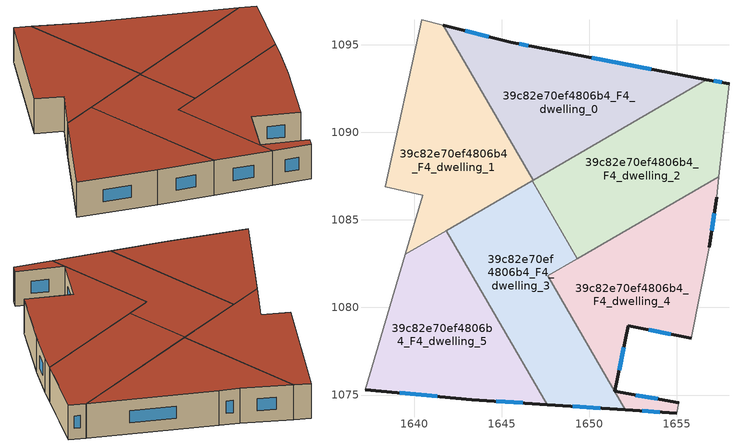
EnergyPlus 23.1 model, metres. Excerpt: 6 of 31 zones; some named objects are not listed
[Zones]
39c82e70ef4806b4_F4_dwelling_0
 floor to 39c82e70ef4806b4_F3_dwelling_0 (EU_floor_Construction): 1656.69,1093.01 1646.8,1087.27 1641.67,1096.11 1645.51,1095.14 1647.01,1094.86 z12
 wall outside (EU_wall_Construction): 1656.69,1093.01 1647.01,1094.86 1645.51,1095.14 1641.67,1096.11 z12:15
 wall to 39c82e70ef4806b4_F4_dwelling_1 (EU_wall_Construction): 1641.67,1096.11 1646.8,1087.27 z12:15
 wall to 39c82e70ef4806b4_F4_dwelling_2 (EU_wall_Construction): 1646.8,1087.27 1656.69,1093.01 z12:15
 window (EU_Window_Construction): 1653.54,1093.61 1650.15,1094.26 / 1644.26,1095.46 1642.92,1095.8 / 1646.52,1094.96 1645.99,1095.05 z12.98:14.02
 roof outside (EU_roof_Construction): 1656.69,1093.01 1647.01,1094.86 1645.51,1095.14 1641.67,1096.11 1646.8,1087.27 z15
39c82e70ef4806b4_F4_dwelling_1
 floor to 39c82e70ef4806b4_F3_dwelling_1 (EU_floor_Construction): 1641.67,1096.11 1646.8,1087.27 1639.49,1083.03 1640.49,1086.4 1638.36,1086.9 1640.44,1096.42 z12
 wall adiabatic (EU_wall_Construction): 1641.67,1096.11 1640.44,1096.42 1638.36,1086.9 1640.49,1086.4 1639.49,1083.03 z12:15
 wall to 39c82e70ef4806b4_F4_dwelling_3 (EU_wall_Construction): 1641.84,1084.39 1646.73,1087.23 z12:15
 wall to 39c82e70ef4806b4_F4_dwelling_5 (EU_wall_Construction): 1639.49,1083.03 1641.84,1084.39 z12:15
 wall to 39c82e70ef4806b4_F4_dwelling_2 (EU_wall_Construction): 1646.73,1087.23 1646.8,1087.27 z12:15
 roof outside (EU_roof_Construction): 1646.8,1087.27 1641.67,1096.11 1640.44,1096.42 1638.36,1086.9 1640.49,1086.4 1639.49,1083.03 z15
39c82e70ef4806b4_F4_dwelling_2
 floor to 39c82e70ef4806b4_F3_dwelling_2 (EU_floor_Construction): 1657.97,1092.76 1657.4,1087.47 1649.32,1082.78 1646.73,1087.23 1656.69,1093.01 z12
 wall outside (EU_wall_Construction): 1657.97,1092.76 1656.69,1093.01 z12:15
 wall adiabatic (EU_wall_Construction): 1657.4,1087.47 1657.97,1092.76 z12:15
 wall to 39c82e70ef4806b4_F4_dwelling_3 (EU_wall_Construction): 1646.73,1087.23 1649.32,1082.78 z12:15
 wall to 39c82e70ef4806b4_F4_dwelling_4 (EU_wall_Construction): 1649.32,1082.78 1657.4,1087.47 z12:15
 window (EU_Window_Construction): 1657.56,1092.84 1657.11,1092.93 z12.98:14.02
 roof outside (EU_roof_Construction): 1657.4,1087.47 1657.97,1092.76 1656.69,1093.01 1646.73,1087.23 1649.32,1082.78 z15
39c82e70ef4806b4_F4_dwelling_3
 floor to 39c82e70ef4806b4_F3_dwelling_3 (EU_floor_Construction): 1649.32,1082.78 1647.63,1081.8 1652.06,1074.16 1647.61,1074.46 1641.84,1084.39 1646.73,1087.23 z12
 wall outside (EU_wall_Construction): 1647.61,1074.46 1652.06,1074.16 z12:15
 wall to 39c82e70ef4806b4_F4_dwelling_4 (EU_wall_Construction): 1652.06,1074.16 1647.63,1081.8 1649.32,1082.78 z12:15
 wall to 39c82e70ef4806b4_F4_dwelling_5 (EU_wall_Construction): 1641.84,1084.39 1647.61,1074.46 z12:15
 window (EU_Window_Construction): 1649.06,1074.36 1650.61,1074.26 z12.98:14.02
 roof outside (EU_roof_Construction): 1652.06,1074.16 1647.63,1081.8 1649.32,1082.78 1646.73,1087.23 1641.84,1084.39 1647.61,1074.46 z15
39c82e70ef4806b4_F4_dwelling_4
 floor to 39c82e70ef4806b4_F3_dwelling_4 (EU_floor_Construction): 1657.4,1087.47 1657.28,1086.29 1656.85,1083.44 1655.82,1078.25 1652.21,1078.96 1651.46,1075.2 1655.1,1074.57 1654.98,1073.96 1652.06,1074.16 1647.63,1081.8 z12
 wall outside (EU_wall_Construction): 1655.1,1074.57 1651.46,1075.2 1652.21,1078.96 1655.82,1078.25 / 1652.06,1074.16 1654.98,1073.96 / 1656.85,1083.44 1657.28,1086.29 z12:15
 wall adiabatic (EU_wall_Construction): 1654.98,1073.96 1655.1,1074.57 / 1657.28,1086.29 1657.4,1087.47 / 1655.82,1078.25 1656.85,1083.44 z12:15
 window (EU_Window_Construction): 1653.39,1078.73 1654.65,1078.48 / 1651.71,1076.43 1651.97,1077.74 / 1653.92,1074.78 1652.65,1075 / 1653.01,1074.1 1654.03,1074.03 / 1656.99,1084.37 1657.14,1085.37 z12.98:14.02
 roof outside (EU_roof_Construction): 1655.1,1074.57 1651.46,1075.2 1652.21,1078.96 1655.82,1078.25 1656.85,1083.44 1657.28,1086.29 1657.4,1087.47 1647.63,1081.8 1652.06,1074.16 1654.98,1073.96 z15
39c82e70ef4806b4_F4_dwelling_5
 floor to 39c82e70ef4806b4_F3_dwelling_5 (EU_floor_Construction): 1641.84,1084.39 1647.61,1074.46 1643.3,1074.75 1637.19,1075.3 1639.49,1083.03 z12
 wall outside (EU_wall_Construction): 1637.19,1075.3 1643.3,1074.75 1647.61,1074.46 z12:15
 wall adiabatic (EU_wall_Construction): 1639.49,1083.03 1637.19,1075.3 z12:15
 window (EU_Window_Construction): 1644.7,1074.65 1646.21,1074.55 / 1639.18,1075.12 1641.31,1074.93 z12.98:14.02
 roof outside (EU_roof_Construction): 1647.61,1074.46 1641.84,1084.39 1639.49,1083.03 1637.19,1075.3 1643.3,1074.75 z15
[Building]
EU S2 Campaign: North Axis=0; Terrain=City; Solar Distribution=FullExterior
[Site:Location]
Bologna: Latitude=44.5; Longitude=11.25; Time Zone=1; Elevation=37
[SizingPeriod:WeatherFileDays]
AnnualSizingPeriod: Begin Month=1; Begin Day of Month=1; End Month=12; End Day of Month=31; Day of Week for Start Day=Monday; Use Weather File Daylight Saving Period=No; Use Weather File Rain and Snow Indicators=No
[MATERIAL]
EU_InternalMass_Material: Roughness=MediumRough; Thickness=0.1; Conductivity=1; Density=1800; Specific Heat=900; Thermal Absorptance=0.9; Solar Absorptance=0.7; Visible Absorptance=0.7
[MATERIAL:NOMASS] Roughness=MediumRough; Thermal Absorptance=0.9; Solar Absorptance=0.7; Visible Absorptance=0.7
Name | Thermal Resistance
EU_wall_NoMass | 0.905828
EU_roof_NoMass | 0.37593
EU_floor_NoMass | 0.67114
[WINDOWMATERIAL:SIMPLEGLAZINGSYSTEM]
EU_Window_SimpleGlazing: UFactor=4.52486; Solar Heat Gain Coefficient=0.85; Visible Transmittance=0.85
[CONSTRUCTION]
EU_wall_Construction: EU_wall_NoMass
EU_roof_Construction: EU_roof_NoMass
EU_floor_Construction: EU_floor_NoMass
EU_Window_Construction: EU_Window_SimpleGlazing
EU_InternalMass_Construction: EU_InternalMass_Material
[ZONE] Type=1; Multiplier=1; Ceiling Height=autocalculate; Floor Area=autocalculate; Part of Total Floor Area=Yes
Name | Volume
39c82e70ef4806b4_F4_dwelling_0 | 171.457
39c82e70ef4806b4_F4_dwelling_1 | 171.463
39c82e70ef4806b4_F4_dwelling_2 | 171.452
39c82e70ef4806b4_F4_dwelling_3 | 171.449
39c82e70ef4806b4_F4_dwelling_4 | 171.455
39c82e70ef4806b4_F4_dwelling_5 | 171.46
[INTERNALMASS] Construction=EU_InternalMass_Construction
Name | Zone or ZoneList | Surface Area
39c82e70ef4806b4_F4_dwelling_0_EU_InternalMass | 39c82e70ef4806b4_F4_dwelling_0 | 57.1529
39c82e70ef4806b4_F4_dwelling_1_EU_InternalMass | 39c82e70ef4806b4_F4_dwelling_1 | 57.1545
39c82e70ef4806b4_F4_dwelling_2_EU_InternalMass | 39c82e70ef4806b4_F4_dwelling_2 | 57.1511
39c82e70ef4806b4_F4_dwelling_3_EU_InternalMass | 39c82e70ef4806b4_F4_dwelling_3 | 57.15
39c82e70ef4806b4_F4_dwelling_4_EU_InternalMass | 39c82e70ef4806b4_F4_dwelling_4 | 57.1519
39c82e70ef4806b4_F4_dwelling_5_EU_InternalMass | 39c82e70ef4806b4_F4_dwelling_5 | 57.1515
[OTHEREQUIPMENT] Fuel Type=Electricity; Design Level Calculation Method=Watts/Area; Power per Zone Floor Area=1; Fraction Latent=0; Fraction Radiant=0; Fraction Lost=0; Carbon Dioxide Generation Rate=0; EndUse Subcategory=EU_Step8_InternalGains
Name | Zone or ZoneList or Space or SpaceList | Schedule
EU_Step8_InternalGain_39c82e70ef4806b4_F4_dwelling_0_f000 | 39c82e70ef4806b4_F4_dwelling_0 | EU_Step8_GainSchedule_39c82e70ef4806b4_F4_dwelling_0_f000
EU_Step8_InternalGain_39c82e70ef4806b4_F4_dwelling_1_f000 | 39c82e70ef4806b4_F4_dwelling_1 | EU_Step8_GainSchedule_39c82e70ef4806b4_F4_dwelling_1_f000
EU_Step8_InternalGain_39c82e70ef4806b4_F4_dwelling_2_f000 | 39c82e70ef4806b4_F4_dwelling_2 | EU_Step8_GainSchedule_39c82e70ef4806b4_F4_dwelling_2_f000
EU_Step8_InternalGain_39c82e70ef4806b4_F4_dwelling_3_f000 | 39c82e70ef4806b4_F4_dwelling_3 | EU_Step8_GainSchedule_39c82e70ef4806b4_F4_dwelling_3_f000
EU_Step8_InternalGain_39c82e70ef4806b4_F4_dwelling_4_f000 | 39c82e70ef4806b4_F4_dwelling_4 | EU_Step8_GainSchedule_39c82e70ef4806b4_F4_dwelling_4_f000
EU_Step8_InternalGain_39c82e70ef4806b4_F4_dwelling_5_f000 | 39c82e70ef4806b4_F4_dwelling_5 | EU_Step8_GainSchedule_39c82e70ef4806b4_F4_dwelling_5_f000
[ZONEVENTILATION:DESIGNFLOWRATE] Schedule=EU_AlwaysOn; Design Flow Rate Calculation Method=AirChanges/Hour; Air Changes per Hour=0.73129; Ventilation Type=Natural; Fan Pressure Rise=0; Fan Total Efficiency=1; Constant Term Coefficient=1; Temperature Term Coefficient=0; Velocity Term Coefficient=0; Velocity Squared Term Coefficient=0; Minimum Indoor Temperature=-100; Maximum Indoor Temperature=100; Delta Temperature=-100; Minimum Outdoor Temperature=-100; Maximum Outdoor Temperature=100; Maximum Wind Speed=40
Name | Zone or ZoneList or Space or SpaceList
EU_ConstantAir_39c82e70ef4806b4_F4_dwelling_0 | 39c82e70ef4806b4_F4_dwelling_0
EU_ConstantAir_39c82e70ef4806b4_F4_dwelling_1 | 39c82e70ef4806b4_F4_dwelling_1
EU_ConstantAir_39c82e70ef4806b4_F4_dwelling_2 | 39c82e70ef4806b4_F4_dwelling_2
EU_ConstantAir_39c82e70ef4806b4_F4_dwelling_3 | 39c82e70ef4806b4_F4_dwelling_3
EU_ConstantAir_39c82e70ef4806b4_F4_dwelling_4 | 39c82e70ef4806b4_F4_dwelling_4
EU_ConstantAir_39c82e70ef4806b4_F4_dwelling_5 | 39c82e70ef4806b4_F4_dwelling_5
[HVACTEMPLATE:ZONE:IDEALLOADSAIRSYSTEM] System Availability Schedule=EU_AlwaysOn; Maximum Heating Supply Air Temperature=50; Minimum Cooling Supply Air Temperature=13; Maximum Heating Supply Air Humidity Ratio=0.0156; Minimum Cooling Supply Air Humidity Ratio=0.0077; Heating Limit=NoLimit; Cooling Limit=NoLimit; Heating Availability Schedule=EU_AlwaysOn; Cooling Availability Schedule=EU_CoolingOff; Dehumidification Control Type=ConstantSensibleHeatRatio; Cooling Sensible Heat Ratio=0.7; Dehumidification Setpoint=60; Humidification Control Type=None; Humidification Setpoint=30; Outdoor Air Method=None; Outdoor Air Flow Rate per Person=0.00944; Outdoor Air Flow Rate per Zone Floor Area=0; Outdoor Air Flow Rate per Zone=0; Demand Controlled Ventilation Type=None; Outdoor Air Economizer Type=NoEconomizer; Heat Recovery Type=None; Sensible Heat Recovery Effectiveness=0.7; Latent Heat Recovery Effectiveness=0.65
Name | Template Thermostat
39c82e70ef4806b4_F4_dwelling_0 | EU_HeatOnly_39c82e70ef4806b4_F4_dwelling_0
39c82e70ef4806b4_F4_dwelling_1 | EU_HeatOnly_39c82e70ef4806b4_F4_dwelling_1
39c82e70ef4806b4_F4_dwelling_2 | EU_HeatOnly_39c82e70ef4806b4_F4_dwelling_2
39c82e70ef4806b4_F4_dwelling_3 | EU_HeatOnly_39c82e70ef4806b4_F4_dwelling_3
39c82e70ef4806b4_F4_dwelling_4 | EU_HeatOnly_39c82e70ef4806b4_F4_dwelling_4
39c82e70ef4806b4_F4_dwelling_5 | EU_HeatOnly_39c82e70ef4806b4_F4_dwelling_5
[SIZING:ZONE] Zone Cooling Design Supply Air Temperature Input Method=SupplyAirTemperature; Zone Cooling Design Supply Air Temperature=13; Zone Heating Design Supply Air Temperature Input Method=SupplyAirTemperature; Zone Heating Design Supply Air Temperature=50; Zone Cooling Design Supply Air Humidity Ratio=0.008; Zone Heating Design Supply Air Humidity Ratio=0.008; Cooling Design Air Flow Method=DesignDay; Cooling Design Air Flow Rate=0; Cooling Minimum Air Flow per Zone Floor Area=0.000762; Cooling Minimum Air Flow=0; Cooling Minimum Air Flow Fraction=0.2; Heating Design Air Flow Method=DesignDay; Heating Design Air Flow Rate=0; Heating Maximum Air Flow per Zone Floor Area=0.002032; Heating Maximum Air Flow=0.141576; Heating Maximum Air Flow Fraction=0.3; Account for Dedicated Outdoor Air System=No; Dedicated Outdoor Air System Control Strategy=NeutralSupplyAir; Dedicated Outdoor Air Low Setpoint Temperature for Design=autosize; Dedicated Outdoor Air High Setpoint Temperature for Design=autosize; Zone Load Sizing Method=Sensible Load Only No Latent Load; Zone Latent Cooling Design Supply Air Humidity Ratio Input Method=HumidityRatioDifference; Zone Cooling Design Supply Air Humidity Ratio Difference=0.005; Zone Latent Heating Design Supply Air Humidity Ratio Input Method=HumidityRatioDifference; Zone Humidification Design Supply Air Humidity Ratio Difference=0.005
39c82e70ef4806b4_F4_dwelling_0; 39c82e70ef4806b4_F4_dwelling_1; 39c82e70ef4806b4_F4_dwelling_2; 39c82e70ef4806b4_F4_dwelling_3; 39c82e70ef4806b4_F4_dwelling_4; 39c82e70ef4806b4_F4_dwelling_5
[SCHEDULE:CONSTANT]
Name | Hourly Value
EU_AlwaysOn | 1
EU_CoolingOff | 0
[SCHEDULE:FILE] Column Number=1; Rows to Skip at Top=0; Number of Hours of Data=8760; Column Separator=Comma; Interpolate to Timestep=No; Minutes per Item=60; Adjust Schedule for Daylight Savings=Yes
Name | File
EU_Step8_GainSchedule_39c82e70ef4806b4_F4_dwelling_0_f000 | ../../schedules/39c82e70ef4806b4/39c82e70ef4806b4_F4_dwelling_0_f000_gain.csv
EU_Step8_GainSchedule_39c82e70ef4806b4_F4_dwelling_1_f000 | ../../schedules/39c82e70ef4806b4/39c82e70ef4806b4_F4_dwelling_1_f000_gain.csv
EU_Step8_GainSchedule_39c82e70ef4806b4_F4_dwelling_2_f000 | ../../schedules/39c82e70ef4806b4/39c82e70ef4806b4_F4_dwelling_2_f000_gain.csv
EU_Step8_GainSchedule_39c82e70ef4806b4_F4_dwelling_3_f000 | ../../schedules/39c82e70ef4806b4/39c82e70ef4806b4_F4_dwelling_3_f000_gain.csv
EU_Step8_GainSchedule_39c82e70ef4806b4_F4_dwelling_4_f000 | ../../schedules/39c82e70ef4806b4/39c82e70ef4806b4_F4_dwelling_4_f000_gain.csv
EU_Step8_GainSchedule_39c82e70ef4806b4_F4_dwelling_5_f000 | ../../schedules/39c82e70ef4806b4/39c82e70ef4806b4_F4_dwelling_5_f000_gain.csv
